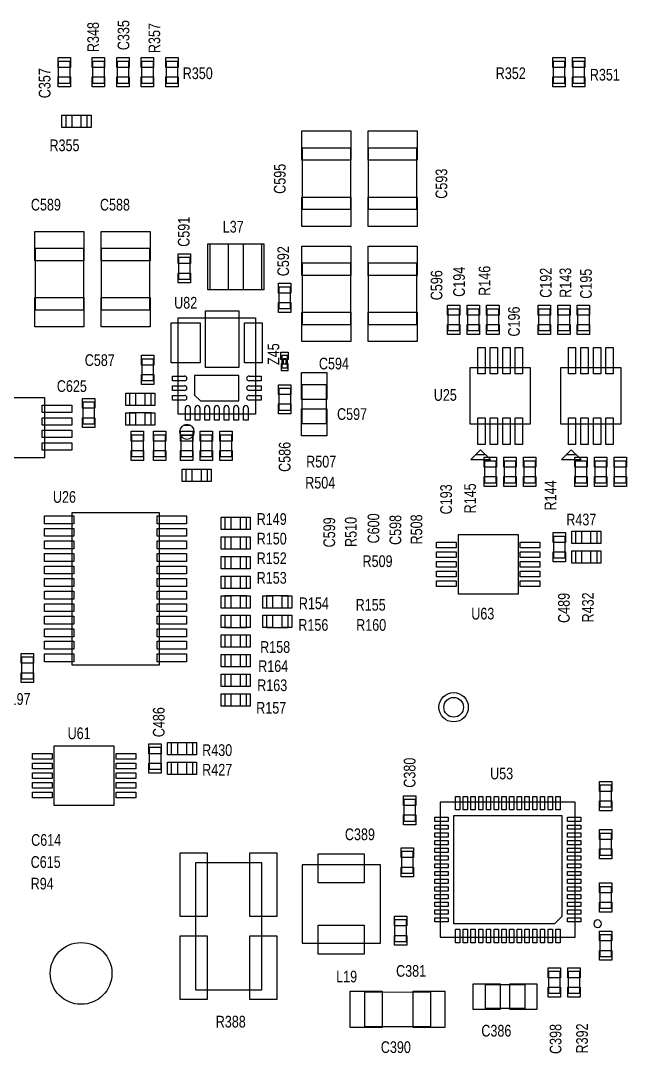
# Model space of a CAD drawing. Extents: x -13164 to 30582, y -10288 to 18382.
# Drawn here: x 8535 to 10390, y 7930 to 11089 of the extents above; entities that cross this region are included whole.
import ezdxf
from ezdxf.enums import TextEntityAlignment as Align

# ---------------------------------------------------------------- set-up
doc = ezdxf.new("R2010")
doc.units = 0
doc.layers.add('DF_ASSEMBLY_NOTES', color=2, linetype='CONTINUOUS')

# ---------------------------------------------------------------- blocks, each defined once
blk = doc.blocks.new('FIGURE_SQUARE')
blk.add_lwpolyline([(-0.5, -0.5), (-0.5, 0.5), (0.5, 0.5), (0.5, -0.5)], close=True)
blk = doc.blocks.new('FIGURE_CIRCLE')
blk.add_circle((0, 0), 0.5)

msp = doc.modelspace()

# ---------------------------------------------------------------- linework, layer by layer
at = {"layer": 'DF_ASSEMBLY_NOTES'}
for points in [[(8686.6615, 10897.768), (8686.6615, 10963.768), (8650.6615, 10963.768), (8650.6615, 10897.768), (8686.6615, 10897.768)], [(8755.6615, 10963.768), (8755.6615, 10897.768), (8791.6615, 10897.768), (8791.6615, 10963.768), (8755.6615, 10963.768)], [(8866.6615, 10897.768), (8866.6615, 10963.768), (8830.6615, 10963.768), (8830.6615, 10897.768), (8866.6615, 10897.768)], [(8941.6615, 10897.768), (8941.6615, 10963.768), (8905.6615, 10963.768), (8905.6615, 10897.768), (8941.6615, 10897.768)], [(8980.6615, 10963.768), (8980.6615, 10897.768), (9016.6615, 10897.768), (9016.6615, 10963.768), (8980.6615, 10963.768)], [(10165.6615, 10963.768), (10165.6615, 10897.768), (10201.6615, 10897.768), (10201.6615, 10963.768), (10165.6615, 10963.768)], [(10261.6615, 10897.768), (10261.6615, 10963.768), (10225.6615, 10963.768), (10225.6615, 10897.768), (10261.6615, 10897.768)], [(8673.1615, 10762.768), (8739.1615, 10762.768), (8739.1615, 10798.768), (8673.1615, 10798.768), (8673.1615, 10762.768)], [(9545.134, 10510.933), (9398.134, 10510.933), (9398.134, 10699.933), (9545.134, 10699.933), (9545.134, 10510.933)], [(9747.634, 10510.933), (9600.634, 10510.933), (9600.634, 10699.933), (9747.634, 10699.933), (9747.634, 10510.933)], [(9114.634, 10265.683), (9273.634, 10265.683), (9273.634, 10405.183), (9114.634, 10405.183), (9114.634, 10265.683)], [(8727.634, 10203.433), (8580.634, 10203.433), (8580.634, 10392.433), (8727.634, 10392.433), (8727.634, 10203.433)], [(8930.134, 10203.433), (8783.134, 10203.433), (8783.134, 10392.433), (8930.134, 10392.433), (8930.134, 10203.433)], [(9054.16, 10297.768), (9054.16, 10363.768), (9018.16, 10363.768), (9018.16, 10297.768), (9054.16, 10297.768)], [(9398.134, 10347.433), (9545.134, 10347.433), (9545.134, 10158.433), (9398.134, 10158.433), (9398.134, 10347.433)], [(9600.634, 10347.433), (9747.634, 10347.433), (9747.634, 10158.433), (9600.634, 10158.433), (9600.634, 10347.433)], [(9325.663, 10273.7665), (9325.663, 10207.7665), (9361.663, 10207.7665), (9361.663, 10273.7665), (9325.663, 10273.7665)], [(9843.1615, 10206.268), (9843.1615, 10140.268), (9879.1615, 10140.268), (9879.1615, 10206.268), (9843.1615, 10206.268)], [(9903.1585, 10206.2695), (9903.1585, 10140.2695), (9939.1585, 10140.2695), (9939.1585, 10206.2695), (9903.1585, 10206.2695)], [(9999.163, 10140.2695), (9999.163, 10206.2695), (9963.163, 10206.2695), (9963.163, 10140.2695), (9999.163, 10140.2695)], [(10120.6645, 10206.268), (10120.6645, 10140.268), (10156.6645, 10140.268), (10156.6645, 10206.268), (10120.6645, 10206.268)], [(10180.6585, 10206.2695), (10180.6585, 10140.2695), (10216.6585, 10140.2695), (10216.6585, 10206.2695), (10180.6585, 10206.2695)], [(10276.663, 10140.2695), (10276.663, 10206.2695), (10240.663, 10206.2695), (10240.663, 10140.2695), (10276.663, 10140.2695)], [(9017.7985, 10179.802), (9254.02, 10179.802), (9254.02, 9884.509), (9017.7985, 9884.509), (9017.7985, 10179.802)], [(8906.1325, 10053.4345), (8906.1325, 9987.4345), (8942.1325, 9987.4345), (8942.1325, 10053.4345), (8906.1325, 10053.4345)], [(9333.025, 10018.3015), (9354.298, 10018.3015), (9354.298, 10038.9715), (9348.3865, 10038.9715), (9348.3865, 10053.7345), (9338.9365, 10053.7345), (9338.9365, 10038.9715), (9333.025, 10038.9715), (9333.025, 10018.3015)], [(9334.6615, 10064.518), (9334.6615, 10027.018), (9352.6615, 10027.018), (9352.6615, 10064.518), (9334.6615, 10064.518)], [(9334.6615, 10052.518), (9334.6615, 10039.018), (9352.6615, 10039.018), (9352.6615, 10052.518), (9334.6615, 10052.518)], [(10096.6795, 10026.4045), (9910.6435, 10026.4045), (9910.6435, 9855.133), (10096.6795, 9855.133), (10096.6795, 10026.4045)], [(10374.1795, 10026.4045), (10188.1435, 10026.4045), (10188.1435, 9855.133), (10374.1795, 9855.133), (10374.1795, 10026.4045)], [(9036.9805, 9986.9935), (8999.7805, 9986.9935), (8999.7805, 10001.1535)], [(8999.7805, 10001.1535), (9036.9805, 10001.1535)], [(9085.717, 9925.2685), (9203.8285, 9925.2685), (9203.8285, 10003.2085), (9067.9885, 10003.2085), (9067.9885, 9942.985), (9085.717, 9925.2685)], [(9234.8365, 10001.1535), (9272.0365, 10001.1535), (9272.0365, 9986.9935)], [(9272.0365, 9986.9935), (9234.8365, 9986.9935)], [(9036.9805, 9957.46), (8999.7805, 9957.46), (8999.7805, 9971.62)], [(8999.7805, 9971.62), (9036.9805, 9971.62)], [(9234.8365, 9971.62), (9272.0365, 9971.62), (9272.0365, 9957.46)], [(9272.0365, 9957.46), (9234.8365, 9957.46)], [(9326.1355, 9963.4315), (9326.1355, 9897.4315), (9362.1355, 9897.4315), (9362.1355, 9963.4315), (9326.1355, 9963.4315)], [(9470.884, 9975.433), (9470.884, 9855.433), (9397.384, 9855.433), (9397.384, 9975.433), (9470.884, 9975.433)], [(8609.8195, 9752.0395), (8609.8195, 9935.0395), (8344.0765, 9935.0395), (8344.0765, 9752.0395), (8609.8195, 9752.0395)], [(8725.6615, 9921.2695), (8725.6615, 9855.2695), (8761.6615, 9855.2695), (8761.6615, 9921.2695), (8725.6615, 9921.2695)], [(8934.634, 9948.433), (8868.634, 9948.433), (8868.634, 9912.433), (8934.634, 9912.433), (8934.634, 9948.433)], [(9036.9805, 9927.9385), (8999.7805, 9927.9385), (8999.7805, 9942.0985)], [(8999.7805, 9942.0985), (9036.9805, 9942.0985)], [(9234.8365, 9942.0985), (9272.0365, 9942.0985), (9272.0365, 9927.9385)], [(9272.0365, 9927.9385), (9234.8365, 9927.9385)], [(8868.634, 9852.433), (8934.634, 9852.433), (8934.634, 9888.433), (8868.634, 9888.433), (8868.634, 9852.433)], [(9054.4, 9903.7135), (9054.4, 9866.5135), (9040.24, 9866.5135)], [(9040.24, 9866.5135), (9040.24, 9903.7135)], [(9083.9335, 9903.7135), (9083.9335, 9866.5135), (9069.7735, 9866.5135)], [(9069.7735, 9866.5135), (9069.7735, 9903.7135)], [(9113.467, 9903.7135), (9113.467, 9866.5135), (9099.307, 9866.5135)], [(9099.307, 9866.5135), (9099.307, 9903.7135)], [(9142.9885, 9903.7135), (9142.9885, 9866.5135), (9128.8285, 9866.5135)], [(9128.8285, 9866.5135), (9128.8285, 9903.7135)], [(9172.51, 9903.7135), (9172.51, 9866.5135), (9158.35, 9866.5135)], [(9158.35, 9866.5135), (9158.35, 9903.7135)], [(9202.0435, 9903.7135), (9202.0435, 9866.5135), (9187.8835, 9866.5135)], [(9187.8835, 9866.5135), (9187.8835, 9903.7135)], [(9231.577, 9903.7135), (9231.577, 9866.5135), (9217.417, 9866.5135)], [(9217.417, 9866.5135), (9217.417, 9903.7135)], [(9056.2642, 9850), (9032.6797, 9850)], [(8875.015, 9820.936), (8875.015, 9754.936), (8911.015, 9754.936), (8911.015, 9820.936), (8875.015, 9820.936)], [(8978.5135, 9754.9315), (8978.5135, 9820.9315), (8942.5135, 9820.9315), (8942.5135, 9754.9315), (8978.5135, 9754.9315)], [(9064.1826, 9820), (9024.7614, 9820)], [(9026.134, 9820.936), (9026.134, 9754.936), (9062.134, 9754.936), (9062.134, 9820.936), (9026.134, 9820.936)], [(9086.137, 9820.936), (9086.137, 9754.936), (9122.137, 9754.936), (9122.137, 9820.936), (9086.137, 9820.936)], [(9146.134, 9820.9345), (9146.134, 9754.9345), (9182.134, 9754.9345), (9182.134, 9820.9345), (9146.134, 9820.9345)], [(9943.6615, 9775.768), (9913.6615, 9745.768), (9973.6615, 9745.768), (9943.6615, 9775.768)], [(10221.1615, 9775.768), (10191.1615, 9745.768), (10251.1615, 9745.768), (10221.1615, 9775.768)], [(9959.4295, 9760), (9927.8935, 9760)], [(9955.66, 9741.268), (9955.66, 9675.268), (9991.66, 9675.268), (9991.66, 9741.268), (9955.66, 9741.268)], [(10051.6615, 9675.268), (10051.6615, 9741.268), (10015.6615, 9741.268), (10015.6615, 9675.268), (10051.6615, 9675.268)], [(10111.6585, 9675.268), (10111.6585, 9741.268), (10075.6585, 9741.268), (10075.6585, 9675.268), (10111.6585, 9675.268)], [(10236.9295, 9760), (10205.3935, 9760)], [(10233.16, 9741.268), (10233.16, 9675.268), (10269.16, 9675.268), (10269.16, 9741.268), (10233.16, 9741.268)], [(10329.1615, 9675.268), (10329.1615, 9741.268), (10293.1615, 9741.268), (10293.1615, 9675.268), (10329.1615, 9675.268)], [(10389.1585, 9675.268), (10389.1585, 9741.268), (10353.1585, 9741.268), (10353.1585, 9675.268), (10389.1585, 9675.268)], [(9107.137, 9715.93), (9041.137, 9715.93), (9041.137, 9679.93), (9107.137, 9679.93), (9107.137, 9715.93)], [(8959.03, 9117.406), (8693.293, 9117.406), (8693.293, 9583.942), (8959.03, 9583.942), (8959.03, 9117.406)], [(9226.6615, 9568.768), (9160.6615, 9568.768), (9160.6615, 9532.768), (9226.6615, 9532.768), (9226.6615, 9568.768)], [(9226.6615, 9508.7695), (9160.6615, 9508.7695), (9160.6615, 9472.7695), (9226.6615, 9472.7695), (9226.6615, 9508.7695)], [(9875.7115, 9517.027), (10058.7115, 9517.027), (10058.7115, 9334.027), (9875.7115, 9334.027), (9875.7115, 9517.027)], [(10202.71, 9445.0285), (10202.71, 9511.0285), (10166.71, 9511.0285), (10166.71, 9445.0285), (10202.71, 9445.0285)], [(10234.21, 9490.0255), (10300.21, 9490.0255), (10300.21, 9526.0255), (10234.21, 9526.0255), (10234.21, 9490.0255)], [(9226.6615, 9448.768), (9160.6615, 9448.768), (9160.6615, 9412.768), (9226.6615, 9412.768), (9226.6615, 9448.768)], [(10234.21, 9430.027), (10300.21, 9430.027), (10300.21, 9466.027), (10234.21, 9466.027), (10234.21, 9430.027)], [(9226.6615, 9388.768), (9160.6615, 9388.768), (9160.6615, 9352.768), (9226.6615, 9352.768), (9226.6615, 9388.768)], [(9226.6615, 9328.7695), (9160.6615, 9328.7695), (9160.6615, 9292.7695), (9226.6615, 9292.7695), (9226.6615, 9328.7695)], [(9354.1615, 9328.771), (9288.1615, 9328.771), (9288.1615, 9292.771), (9354.1615, 9292.771), (9354.1615, 9328.771)], [(9226.6615, 9268.765), (9160.6615, 9268.765), (9160.6615, 9232.765), (9226.6615, 9232.765), (9226.6615, 9268.765)], [(9354.1615, 9268.768), (9288.1615, 9268.768), (9288.1615, 9232.768), (9354.1615, 9232.768), (9354.1615, 9268.768)], [(9226.6615, 9208.765), (9160.6615, 9208.765), (9160.6615, 9172.765), (9226.6615, 9172.765), (9226.6615, 9208.765)], [(8538.1615, 9141.268), (8538.1615, 9075.268), (8574.1615, 9075.268), (8574.1615, 9141.268), (8538.1615, 9141.268)], [(9160.6615, 9112.768), (9226.6615, 9112.768), (9226.6615, 9148.768), (9160.6615, 9148.768), (9160.6615, 9112.768)], [(9160.6615, 9052.771), (9226.6615, 9052.771), (9226.6615, 9088.771), (9160.6615, 9088.771), (9160.6615, 9052.771)], [(9226.6615, 9028.7695), (9160.6615, 9028.7695), (9160.6615, 8992.7695), (9226.6615, 8992.7695), (9226.6615, 9028.7695)], [(8996.653, 8843.8165), (9062.653, 8843.8165), (9062.653, 8879.8165), (8996.653, 8879.8165), (8996.653, 8843.8165)], [(8638.1545, 8870.818), (8821.1545, 8870.818), (8821.1545, 8687.818), (8638.1545, 8687.818), (8638.1545, 8870.818)], [(8965.153, 8798.8195), (8965.153, 8864.8195), (8929.153, 8864.8195), (8929.153, 8798.8195), (8965.153, 8798.8195)], [(8996.653, 8783.818), (9062.653, 8783.818), (9062.653, 8819.818), (8996.653, 8819.818), (8996.653, 8783.818)], [(10344.979, 8683.6105), (10344.979, 8749.6105), (10308.979, 8749.6105), (10308.979, 8683.6105), (10344.979, 8683.6105)], [(9744.1615, 8640.268), (9744.1615, 8706.268), (9708.1615, 8706.268), (9708.1615, 8640.268), (9744.1615, 8640.268)], [(9820.2745, 8284.9105), (10233.679, 8284.9105), (10233.679, 8698.3075), (9820.2745, 8698.3075), (9820.2745, 8284.9105)], [(9861.619, 8656.969), (10192.339, 8656.969), (10192.339, 8348.1055), (10170.4825, 8326.249), (9861.619, 8326.249), (9861.619, 8656.969)], [(10308.979, 8602.3255), (10308.979, 8536.3255), (10344.979, 8536.3255), (10344.979, 8602.3255), (10308.979, 8602.3255)], [(9701.479, 8547.1105), (9701.479, 8481.1105), (9737.479, 8481.1105), (9737.479, 8547.1105), (9701.479, 8547.1105)], [(9071.3545, 8123.3515), (9071.3545, 8513.3515), (9272.3545, 8513.3515), (9272.3545, 8123.3515), (9071.3545, 8123.3515)], [(9636.979, 8266.609), (9636.979, 8506.609), (9396.979, 8506.609), (9396.979, 8266.609), (9636.979, 8266.609)], [(10344.979, 8373.3925), (10344.979, 8439.3925), (10308.979, 8439.3925), (10308.979, 8373.3925), (10344.979, 8373.3925)], [(9680.518, 8338), (9680.518, 8272), (9716.518, 8272), (9716.518, 8338), (9680.518, 8338)], [(10308.979, 8292.1075), (10308.979, 8226.1075), (10344.979, 8226.1075), (10344.979, 8292.1075), (10308.979, 8292.1075)], [(10151.479, 8179.6105), (10151.479, 8113.6105), (10187.479, 8113.6105), (10187.479, 8179.6105), (10151.479, 8179.6105)], [(10211.479, 8179.6105), (10211.479, 8113.6105), (10247.479, 8113.6105), (10247.479, 8179.6105), (10211.479, 8179.6105)], [(10078.6615, 8066.518), (9958.6615, 8066.518), (9958.6615, 8140.018), (10078.6615, 8140.018), (10078.6615, 8066.518)], [(9588.979, 8118.109), (9789.979, 8117.359), (9789.979, 8010.859), (9588.979, 8010.859), (9588.979, 8117.359)]]:
    msp.add_lwpolyline(points, dxfattribs=at)
for points in [[(9044.6635, 9994.0735, 0.438334), (9036.9805, 10001.1535)], [(9036.9805, 9986.9935, 0.438334), (9044.6635, 9994.0735)], [(9234.8365, 10001.1535, 0.438334), (9227.1535, 9994.0735)], [(9227.1535, 9994.0735, 0.438334), (9234.8365, 9986.9935)], [(9044.6635, 9964.54, 0.438334), (9036.9805, 9971.62)], [(9036.9805, 9957.46, 0.438334), (9044.6635, 9964.54)], [(9234.8365, 9971.62, 0.438334), (9227.1535, 9964.54)], [(9227.1535, 9964.54, 0.438334), (9234.8365, 9957.46)], [(9044.6635, 9935.0185, 0.438334), (9036.9805, 9942.0985)], [(9036.9805, 9927.9385, 0.438334), (9044.6635, 9935.0185)], [(9234.8365, 9942.0985, 0.438334), (9227.1535, 9935.0185)], [(9227.1535, 9935.0185, 0.438334), (9234.8365, 9927.9385)], [(9047.32, 9911.3965, 0.438334), (9040.24, 9903.7135)], [(9054.4, 9903.7135, 0.438334), (9047.32, 9911.3965)], [(9076.8535, 9911.3965, 0.438334), (9069.7735, 9903.7135)], [(9083.9335, 9903.7135, 0.438334), (9076.8535, 9911.3965)], [(9106.387, 9911.3965, 0.438334), (9099.307, 9903.7135)], [(9113.467, 9903.7135, 0.438334), (9106.387, 9911.3965)], [(9135.9085, 9911.3965, 0.438334), (9128.8285, 9903.7135)], [(9142.9885, 9903.7135, 0.438334), (9135.9085, 9911.3965)], [(9165.43, 9911.3965, 0.438334), (9158.35, 9903.7135)], [(9172.51, 9903.7135, 0.438334), (9165.43, 9911.3965)], [(9194.9635, 9911.3965, 0.438334), (9187.8835, 9903.7135)], [(9202.0435, 9903.7135, 0.438334), (9194.9635, 9911.3965)], [(9224.497, 9911.3965, 0.438334), (9217.417, 9903.7135)], [(9231.577, 9903.7135, 0.438334), (9224.497, 9911.3965)], [(9021.976, 9830.8424, 1), (9066.968, 9830.8424, 1), (9021.976, 9830.8424)], [(10290.019, 8326.1056, 1), (10313.6566, 8326.1056, 1), (10290.019, 8326.1056)]]:
    msp.add_lwpolyline(points, format="xyb", dxfattribs=at)

# ---------------------------------------------------------------- block references
for name, p, xscale, yscale in [('FIGURE_SQUARE', (8668.6615, 10960.3015), 37.8015, 30.1185), ('FIGURE_SQUARE', (8773.6615, 10960.3015), 37.8015, 30.1185), ('FIGURE_SQUARE', (8848.6615, 10960.3015), 37.8015, 30.1185), ('FIGURE_SQUARE', (8923.6615, 10960.3015), 37.8015, 30.1185), ('FIGURE_SQUARE', (8998.6615, 10960.3015), 37.8015, 30.1185), ('FIGURE_SQUARE', (10183.6615, 10960.3015), 37.8015, 30.1185), ('FIGURE_SQUARE', (10243.6615, 10960.3015), 37.8015, 30.1185), ('FIGURE_SQUARE', (8668.6615, 10901.2345), 37.8015, 30.1185), ('FIGURE_SQUARE', (8773.6615, 10901.2345), 37.8015, 30.1185), ('FIGURE_SQUARE', (8848.6615, 10901.2345), 37.8015, 30.1185), ('FIGURE_SQUARE', (8923.6615, 10901.2345), 37.8015, 30.1185), ('FIGURE_SQUARE', (8998.6615, 10901.2345), 37.8015, 30.1185), ('FIGURE_SQUARE', (10183.6615, 10901.2345), 37.8015, 30.1185), ('FIGURE_SQUARE', (10243.6615, 10901.2345), 37.8015, 30.1185), ('FIGURE_SQUARE', (8676.628, 10780.768), 30.1185, 37.8015), ('FIGURE_SQUARE', (8735.695, 10780.768), 30.1185, 37.8015), ('FIGURE_SQUARE', (9471.634, 10706.683), 150, 89.7585), ('FIGURE_SQUARE', (9674.134, 10706.683), 150, 89.7585), ('FIGURE_SQUARE', (9471.634, 10504.183), 150, 89.7585), ('FIGURE_SQUARE', (9674.134, 10504.183), 150, 89.7585), ('FIGURE_SQUARE', (8654.134, 10399.183), 150, 89.7585), ('FIGURE_SQUARE', (8856.634, 10399.183), 150, 89.7585), ('FIGURE_SQUARE', (9139.756, 10335.433), 62.0085, 141.1365), ('FIGURE_SQUARE', (9248.512, 10335.433), 62.0085, 141.1365), ('FIGURE_SQUARE', (9471.634, 10354.183), 150, 89.7585), ('FIGURE_SQUARE', (9674.134, 10354.183), 150, 89.7585), ('FIGURE_SQUARE', (9036.16, 10360.3015), 37.8015, 30.1185), ('FIGURE_SQUARE', (9036.16, 10301.2345), 37.8015, 30.1185), ('FIGURE_SQUARE', (9343.663, 10270.3), 37.8015, 30.1185), ('FIGURE_SQUARE', (8654.134, 10196.683), 150, 89.7585), ('FIGURE_SQUARE', (8856.634, 10196.683), 150, 89.7585), ('FIGURE_SQUARE', (9343.663, 10211.233), 37.8015, 30.1185), ('FIGURE_SQUARE', (9861.1615, 10202.8015), 37.8015, 30.1185), ('FIGURE_SQUARE', (9921.1585, 10202.803), 37.8015, 30.1185), ('FIGURE_SQUARE', (9981.163, 10202.803), 37.8015, 30.1185), ('FIGURE_SQUARE', (10138.6645, 10202.8015), 37.8015, 30.1185), ('FIGURE_SQUARE', (10198.6585, 10202.803), 37.8015, 30.1185), ('FIGURE_SQUARE', (10258.663, 10202.803), 37.8015, 30.1185), ('FIGURE_SQUARE', (9152.4385, 10114.2385), 102.75, 173.622), ('FIGURE_SQUARE', (9471.634, 10151.683), 150, 89.7585), ('FIGURE_SQUARE', (9674.134, 10151.683), 150, 89.7585), ('FIGURE_SQUARE', (9040.54, 10103.32), 87.9915, 122.25), ('FIGURE_SQUARE', (9247.522, 10103.32), 54.33, 122.25), ('FIGURE_SQUARE', (9861.1615, 10143.7345), 37.8015, 30.1185), ('FIGURE_SQUARE', (9921.1585, 10143.736), 37.8015, 30.1185), ('FIGURE_SQUARE', (9981.163, 10143.736), 37.8015, 30.1185), ('FIGURE_SQUARE', (10138.6645, 10143.7345), 37.8015, 30.1185), ('FIGURE_SQUARE', (10198.6585, 10143.736), 37.8015, 30.1185), ('FIGURE_SQUARE', (10258.663, 10143.736), 37.8015, 30.1185), ('FIGURE_SQUARE', (9946.0765, 10048.543), 22.4415, 80.9115), ('FIGURE_SQUARE', (9984.463, 10048.543), 22.4415, 80.9115), ('FIGURE_SQUARE', (10022.86, 10048.543), 22.4415, 80.9115), ('FIGURE_SQUARE', (10061.2465, 10048.543), 22.4415, 80.9115), ('FIGURE_SQUARE', (10223.5765, 10048.543), 22.4415, 80.9115), ('FIGURE_SQUARE', (10261.963, 10048.543), 22.4415, 80.9115), ('FIGURE_SQUARE', (10300.36, 10048.543), 22.4415, 80.9115), ('FIGURE_SQUARE', (10338.7465, 10048.543), 22.4415, 80.9115), ('FIGURE_SQUARE', (8924.1325, 10049.968), 37.8015, 30.1185), ('FIGURE_SQUARE', (9343.6615, 10063.018), 22.4415, 22.4415), ('FIGURE_SQUARE', (8924.1325, 9990.901), 37.8015, 30.1185), ('FIGURE_SQUARE', (9434.134, 9971.311), 77.9535, 82.677), ('FIGURE_SQUARE', (9344.1355, 9959.965), 37.8015, 30.1185), ('FIGURE_SQUARE', (8743.6615, 9917.803), 37.8015, 30.1185), ('FIGURE_SQUARE', (8872.1005, 9930.433), 30.1185, 37.8015), ('FIGURE_SQUARE', (8931.1675, 9930.433), 30.1185, 37.8015), ('FIGURE_SQUARE', (8646.7285, 9901.1245), 91.53, 22.4415), ('FIGURE_SQUARE', (8872.1005, 9870.433), 30.1185, 37.8015), ('FIGURE_SQUARE', (8931.1675, 9870.433), 30.1185, 37.8015), ('FIGURE_SQUARE', (9344.1355, 9900.898), 37.8015, 30.1185), ('FIGURE_SQUARE', (9434.134, 9859.555), 77.9535, 82.677), ('FIGURE_SQUARE', (8646.7285, 9862.738), 91.53, 22.4415), ('FIGURE_SQUARE', (8743.6615, 9858.736), 37.8015, 30.1185), ('FIGURE_SQUARE', (9946.0765, 9832.993), 22.4415, 80.9115), ('FIGURE_SQUARE', (9984.463, 9832.993), 22.4415, 80.9115), ('FIGURE_SQUARE', (10022.86, 9832.993), 22.4415, 80.9115), ('FIGURE_SQUARE', (10061.2465, 9832.993), 22.4415, 80.9115), ('FIGURE_SQUARE', (10223.5765, 9832.993), 22.4415, 80.9115), ('FIGURE_SQUARE', (10261.963, 9832.993), 22.4415, 80.9115), ('FIGURE_SQUARE', (10300.36, 9832.993), 22.4415, 80.9115), ('FIGURE_SQUARE', (10338.7465, 9832.993), 22.4415, 80.9115), ('FIGURE_SQUARE', (8646.7285, 9824.341), 91.53, 22.4415), ('FIGURE_SQUARE', (8893.015, 9817.4695), 37.8015, 30.1185), ('FIGURE_SQUARE', (8960.5135, 9817.465), 37.8015, 30.1185), ('FIGURE_SQUARE', (9044.134, 9817.4695), 37.8015, 30.1185), ('FIGURE_SQUARE', (9104.137, 9817.4695), 37.8015, 30.1185), ('FIGURE_SQUARE', (9164.134, 9817.468), 37.8015, 30.1185), ('FIGURE_SQUARE', (8646.7285, 9785.9545), 91.53, 22.4415), ('FIGURE_SQUARE', (8893.015, 9758.4025), 37.8015, 30.1185), ('FIGURE_SQUARE', (8960.5135, 9758.398), 37.8015, 30.1185), ('FIGURE_SQUARE', (9044.134, 9758.4025), 37.8015, 30.1185), ('FIGURE_SQUARE', (9104.137, 9758.4025), 37.8015, 30.1185), ('FIGURE_SQUARE', (9164.134, 9758.401), 37.8015, 30.1185), ('FIGURE_SQUARE', (9973.66, 9737.8015), 37.8015, 30.1185), ('FIGURE_SQUARE', (10033.6615, 9737.8015), 37.8015, 30.1185), ('FIGURE_SQUARE', (10093.6585, 9737.8015), 37.8015, 30.1185), ('FIGURE_SQUARE', (10251.16, 9737.8015), 37.8015, 30.1185), ('FIGURE_SQUARE', (10311.1615, 9737.8015), 37.8015, 30.1185), ('FIGURE_SQUARE', (10371.1585, 9737.8015), 37.8015, 30.1185), ('FIGURE_SQUARE', (9044.6035, 9697.93), 30.1185, 37.8015), ('FIGURE_SQUARE', (9103.6705, 9697.93), 30.1185, 37.8015), ('FIGURE_SQUARE', (9973.66, 9678.7345), 37.8015, 30.1185), ('FIGURE_SQUARE', (10033.6615, 9678.7345), 37.8015, 30.1185), ('FIGURE_SQUARE', (10093.6585, 9678.7345), 37.8015, 30.1185), ('FIGURE_SQUARE', (10251.16, 9678.7345), 37.8015, 30.1185), ('FIGURE_SQUARE', (10311.1615, 9678.7345), 37.8015, 30.1185), ('FIGURE_SQUARE', (10371.1585, 9678.7345), 37.8015, 30.1185), ('FIGURE_SQUARE', (8653.72, 9561.796), 89.7585, 24.213), ('FIGURE_SQUARE', (8998.603, 9561.796), 89.7585, 24.213), ('FIGURE_SQUARE', (9164.128, 9550.768), 30.1185, 37.8015), ('FIGURE_SQUARE', (9223.195, 9550.768), 30.1185, 37.8015), ('FIGURE_SQUARE', (8653.72, 9523.4155), 89.7585, 24.213), ('FIGURE_SQUARE', (8998.603, 9523.4155), 89.7585, 24.213), ('FIGURE_SQUARE', (9164.128, 9490.7695), 30.1185, 37.8015), ('FIGURE_SQUARE', (9223.195, 9490.7695), 30.1185, 37.8015), ('FIGURE_SQUARE', (10184.71, 9507.562), 37.8015, 30.1185), ('FIGURE_SQUARE', (10237.6765, 9508.0255), 30.1185, 37.8015), ('FIGURE_SQUARE', (10296.7435, 9508.0255), 30.1185, 37.8015), ('FIGURE_SQUARE', (8653.72, 9485.0305), 89.7585, 24.213), ('FIGURE_SQUARE', (8998.603, 9485.0305), 89.7585, 24.213), ('FIGURE_SQUARE', (9838.9615, 9484.63), 60.2415, 17.7165), ('FIGURE_SQUARE', (10095.4615, 9484.63), 60.2415, 17.7165), ('FIGURE_SQUARE', (8653.72, 9446.644), 89.7585, 24.213), ('FIGURE_SQUARE', (8998.603, 9446.644), 89.7585, 24.213), ('FIGURE_SQUARE', (9164.128, 9430.768), 30.1185, 37.8015), ('FIGURE_SQUARE', (9223.195, 9430.768), 30.1185, 37.8015), ('FIGURE_SQUARE', (9838.9615, 9455.0785), 60.2415, 17.7165), ('FIGURE_SQUARE', (10095.4615, 9455.0785), 60.2415, 17.7165), ('FIGURE_SQUARE', (10184.71, 9448.495), 37.8015, 30.1185), ('FIGURE_SQUARE', (10237.6765, 9448.027), 30.1185, 37.8015), ('FIGURE_SQUARE', (10296.7435, 9448.027), 30.1185, 37.8015), ('FIGURE_SQUARE', (8653.72, 9408.259), 89.7585, 24.213), ('FIGURE_SQUARE', (8998.603, 9408.259), 89.7585, 24.213), ('FIGURE_SQUARE', (9838.9615, 9425.527), 60.2415, 17.7165), ('FIGURE_SQUARE', (10095.4615, 9425.527), 60.2415, 17.7165), ('FIGURE_SQUARE', (8653.72, 9369.8725), 89.7585, 24.213), ('FIGURE_SQUARE', (8998.603, 9369.8725), 89.7585, 24.213), ('FIGURE_SQUARE', (9164.128, 9370.768), 30.1185, 37.8015), ('FIGURE_SQUARE', (9223.195, 9370.768), 30.1185, 37.8015), ('FIGURE_SQUARE', (9838.9615, 9395.9755), 60.2415, 17.7165), ('FIGURE_SQUARE', (10095.4615, 9395.9755), 60.2415, 17.7165), ('FIGURE_SQUARE', (9838.9615, 9366.424), 60.2415, 17.7165), ('FIGURE_SQUARE', (10095.4615, 9366.424), 60.2415, 17.7165), ('FIGURE_SQUARE', (8653.72, 9331.4755), 89.7585, 24.213), ('FIGURE_SQUARE', (8998.603, 9331.4755), 89.7585, 24.213), ('FIGURE_SQUARE', (9164.128, 9310.7695), 30.1185, 37.8015), ('FIGURE_SQUARE', (9223.195, 9310.7695), 30.1185, 37.8015), ('FIGURE_SQUARE', (9291.628, 9310.771), 30.1185, 37.8015), ('FIGURE_SQUARE', (9350.695, 9310.771), 30.1185, 37.8015), ('FIGURE_SQUARE', (8653.72, 9293.089), 89.7585, 24.213), ('FIGURE_SQUARE', (8998.603, 9293.089), 89.7585, 24.213), ('FIGURE_SQUARE', (8653.72, 9254.704), 89.7585, 24.213), ('FIGURE_SQUARE', (8998.603, 9254.704), 89.7585, 24.213), ('FIGURE_SQUARE', (9164.128, 9250.765), 30.1185, 37.8015), ('FIGURE_SQUARE', (9223.195, 9250.765), 30.1185, 37.8015), ('FIGURE_SQUARE', (9291.628, 9250.768), 30.1185, 37.8015), ('FIGURE_SQUARE', (9350.695, 9250.768), 30.1185, 37.8015), ('FIGURE_SQUARE', (8653.72, 9216.3175), 89.7585, 24.213), ('FIGURE_SQUARE', (8998.603, 9216.3175), 89.7585, 24.213), ('FIGURE_SQUARE', (9164.128, 9190.765), 30.1185, 37.8015), ('FIGURE_SQUARE', (9223.195, 9190.765), 30.1185, 37.8015), ('FIGURE_SQUARE', (8653.72, 9177.9325), 89.7585, 24.213), ('FIGURE_SQUARE', (8998.603, 9177.9325), 89.7585, 24.213), ('FIGURE_SQUARE', (8556.1615, 9137.8015), 37.8015, 30.1185), ('FIGURE_SQUARE', (8653.72, 9139.552), 89.7585, 24.213), ('FIGURE_SQUARE', (8998.603, 9139.552), 89.7585, 24.213), ('FIGURE_SQUARE', (9164.128, 9130.768), 30.1185, 37.8015), ('FIGURE_SQUARE', (9223.195, 9130.768), 30.1185, 37.8015), ('FIGURE_SQUARE', (8556.1615, 9078.7345), 37.8015, 30.1185), ('FIGURE_SQUARE', (9164.128, 9070.771), 30.1185, 37.8015), ('FIGURE_SQUARE', (9223.195, 9070.771), 30.1185, 37.8015), ('FIGURE_SQUARE', (9164.128, 9010.7695), 30.1185, 37.8015), ('FIGURE_SQUARE', (9223.195, 9010.7695), 30.1185, 37.8015), ('FIGURE_CIRCLE', (9861.1615, 8988.268), 89.7585, 89.7585), ('FIGURE_CIRCLE', (9861.1615, 8988.268), 60.2415, 60.2415), ('FIGURE_SQUARE', (8947.153, 8861.353), 37.8015, 30.1185), ('FIGURE_SQUARE', (9000.1195, 8861.8165), 30.1185, 37.8015), ('FIGURE_SQUARE', (9059.1865, 8861.8165), 30.1185, 37.8015), ('FIGURE_SQUARE', (8601.4045, 8838.421), 60.2415, 17.7165), ('FIGURE_SQUARE', (8857.9045, 8838.421), 60.2415, 17.7165), ('FIGURE_SQUARE', (8601.4045, 8808.8695), 60.2415, 17.7165), ('FIGURE_SQUARE', (8857.9045, 8808.8695), 60.2415, 17.7165), ('FIGURE_SQUARE', (8947.153, 8802.286), 37.8015, 30.1185), ('FIGURE_SQUARE', (9000.1195, 8801.818), 30.1185, 37.8015), ('FIGURE_SQUARE', (9059.1865, 8801.818), 30.1185, 37.8015), ('FIGURE_SQUARE', (8601.4045, 8779.318), 60.2415, 17.7165), ('FIGURE_SQUARE', (8857.9045, 8779.318), 60.2415, 17.7165), ('FIGURE_SQUARE', (8601.4045, 8749.7665), 60.2415, 17.7165), ('FIGURE_SQUARE', (8857.9045, 8749.7665), 60.2415, 17.7165), ('FIGURE_SQUARE', (10326.979, 8746.144), 37.8015, 30.1185), ('FIGURE_SQUARE', (8601.4045, 8720.215), 60.2415, 17.7165), ('FIGURE_SQUARE', (8857.9045, 8720.215), 60.2415, 17.7165), ('FIGURE_SQUARE', (9726.1615, 8702.8015), 37.8015, 30.1185), ('FIGURE_SQUARE', (9873.442, 8694.7525), 12.9915, 41.3385), ('FIGURE_SQUARE', (9897.064, 8694.7525), 12.9915, 41.3385), ('FIGURE_SQUARE', (9920.674, 8694.7525), 12.9915, 41.3385), ('FIGURE_SQUARE', (9944.302, 8694.7525), 12.9915, 41.3385), ('FIGURE_SQUARE', (9967.924, 8694.7525), 12.9915, 41.3385), ('FIGURE_SQUARE', (9991.552, 8694.7525), 12.9915, 41.3385), ('FIGURE_SQUARE', (10015.174, 8694.7525), 12.9915, 41.3385), ('FIGURE_SQUARE', (10038.784, 8694.7525), 12.9915, 41.3385), ('FIGURE_SQUARE', (10062.406, 8694.7525), 12.9915, 41.3385), ('FIGURE_SQUARE', (10086.034, 8694.7525), 12.9915, 41.3385), ('FIGURE_SQUARE', (10109.656, 8694.7525), 12.9915, 41.3385), ('FIGURE_SQUARE', (10133.284, 8694.7525), 12.9915, 41.3385), ('FIGURE_SQUARE', (10156.894, 8694.7525), 12.9915, 41.3385), ('FIGURE_SQUARE', (10180.516, 8694.7525), 12.9915, 41.3385), ('FIGURE_SQUARE', (10326.979, 8687.077), 37.8015, 30.1185), ('FIGURE_SQUARE', (9726.1615, 8643.7345), 37.8015, 30.1185), ('FIGURE_SQUARE', (9823.8355, 8645.146), 41.3385, 12.9915), ('FIGURE_SQUARE', (9823.8355, 8621.524), 41.3385, 12.9915), ('FIGURE_SQUARE', (10230.1225, 8645.146), 41.3385, 12.9915), ('FIGURE_SQUARE', (10230.1225, 8621.524), 41.3385, 12.9915), ('FIGURE_SQUARE', (9823.8355, 8597.914), 41.3385, 12.9915), ('FIGURE_SQUARE', (10230.1225, 8597.914), 41.3385, 12.9915), ('FIGURE_SQUARE', (10326.979, 8598.859), 37.8015, 30.1185), ('FIGURE_SQUARE', (9823.8355, 8574.286), 41.3385, 12.9915), ('FIGURE_SQUARE', (10230.1225, 8574.286), 41.3385, 12.9915), ('FIGURE_SQUARE', (9065.5495, 8445.3265), 82.677, 194.8815), ('FIGURE_SQUARE', (9278.1595, 8445.3265), 82.677, 194.8815), ('FIGURE_SQUARE', (9516.979, 8495.8675), 141.1365, 88.5885), ('FIGURE_SQUARE', (9719.479, 8543.644), 37.8015, 30.1185), ('FIGURE_SQUARE', (9823.8355, 8550.664), 41.3385, 12.9915), ('FIGURE_SQUARE', (9823.8355, 8527.036), 41.3385, 12.9915), ('FIGURE_SQUARE', (10230.1225, 8550.664), 41.3385, 12.9915), ('FIGURE_SQUARE', (10230.1225, 8527.036), 41.3385, 12.9915), ('FIGURE_SQUARE', (10326.979, 8539.792), 37.8015, 30.1185), ('FIGURE_SQUARE', (9719.479, 8484.577), 37.8015, 30.1185), ('FIGURE_SQUARE', (9823.8355, 8503.414), 41.3385, 12.9915), ('FIGURE_SQUARE', (10230.1225, 8503.414), 41.3385, 12.9915), ('FIGURE_SQUARE', (9823.8355, 8479.804), 41.3385, 12.9915), ('FIGURE_SQUARE', (10230.1225, 8479.804), 41.3385, 12.9915), ('FIGURE_SQUARE', (9823.8355, 8456.182), 41.3385, 12.9915), ('FIGURE_SQUARE', (9823.8355, 8432.554), 41.3385, 12.9915), ('FIGURE_SQUARE', (10230.1225, 8456.182), 41.3385, 12.9915), ('FIGURE_SQUARE', (10230.1225, 8432.554), 41.3385, 12.9915), ('FIGURE_SQUARE', (10326.979, 8435.926), 37.8015, 30.1185), ('FIGURE_SQUARE', (9823.8355, 8408.932), 41.3385, 12.9915), ('FIGURE_SQUARE', (10230.1225, 8408.932), 41.3385, 12.9915), ('FIGURE_SQUARE', (9823.8355, 8385.304), 41.3385, 12.9915), ('FIGURE_SQUARE', (10230.1225, 8385.304), 41.3385, 12.9915), ('FIGURE_SQUARE', (10326.979, 8376.859), 37.8015, 30.1185), ('FIGURE_SQUARE', (9698.518, 8334.5335), 37.8015, 30.1185), ('FIGURE_SQUARE', (9823.8355, 8361.694), 41.3385, 12.9915), ('FIGURE_SQUARE', (9823.8355, 8338.072), 41.3385, 12.9915), ('FIGURE_SQUARE', (10230.1225, 8361.694), 41.3385, 12.9915), ('FIGURE_SQUARE', (10230.1225, 8338.072), 41.3385, 12.9915), ('FIGURE_SQUARE', (9516.979, 8277.3505), 141.1365, 88.5885), ('FIGURE_SQUARE', (9873.442, 8288.4655), 12.9915, 41.3385), ('FIGURE_SQUARE', (9897.064, 8288.4655), 12.9915, 41.3385), ('FIGURE_SQUARE', (9920.674, 8288.4655), 12.9915, 41.3385), ('FIGURE_SQUARE', (9944.302, 8288.4655), 12.9915, 41.3385), ('FIGURE_SQUARE', (9967.924, 8288.4655), 12.9915, 41.3385), ('FIGURE_SQUARE', (9991.552, 8288.4655), 12.9915, 41.3385), ('FIGURE_SQUARE', (10015.174, 8288.4655), 12.9915, 41.3385), ('FIGURE_SQUARE', (10038.784, 8288.4655), 12.9915, 41.3385), ('FIGURE_SQUARE', (10062.406, 8288.4655), 12.9915, 41.3385), ('FIGURE_SQUARE', (10086.034, 8288.4655), 12.9915, 41.3385), ('FIGURE_SQUARE', (10109.656, 8288.4655), 12.9915, 41.3385), ('FIGURE_SQUARE', (10133.284, 8288.4655), 12.9915, 41.3385), ('FIGURE_SQUARE', (10156.894, 8288.4655), 12.9915, 41.3385), ('FIGURE_SQUARE', (10180.516, 8288.4655), 12.9915, 41.3385), ('FIGURE_SQUARE', (9065.5495, 8191.3765), 82.677, 194.8815), ('FIGURE_SQUARE', (9278.1595, 8191.3765), 82.677, 194.8815), ('FIGURE_SQUARE', (9698.518, 8275.4665), 37.8015, 30.1185), ('FIGURE_SQUARE', (10326.979, 8288.641), 37.8015, 30.1185), ('FIGURE_CIRCLE', (8720.5, 8174.2465), 189, 189), ('FIGURE_CIRCLE', (8720.5, 8174.2465), 189, 189), ('FIGURE_SQUARE', (10326.979, 8229.574), 37.8015, 30.1185), ('FIGURE_SQUARE', (10169.479, 8176.144), 37.8015, 30.1185), ('FIGURE_SQUARE', (10229.479, 8176.144), 37.8015, 30.1185), ('FIGURE_SQUARE', (9593.101, 8064.109), 97.4415, 111.03), ('FIGURE_SQUARE', (9785.857, 8064.109), 97.4415, 111.03), ('FIGURE_SQUARE', (9962.7835, 8103.268), 82.677, 77.9535), ('FIGURE_SQUARE', (10074.5395, 8103.268), 82.677, 77.9535), ('FIGURE_SQUARE', (10169.479, 8117.077), 37.8015, 30.1185), ('FIGURE_SQUARE', (10229.479, 8117.077), 37.8015, 30.1185)]:
    msp.add_blockref(name, p, dxfattribs=dict(at, xscale=xscale, yscale=yscale))

# ---------------------------------------------------------------- texts
at = {"layer": 'DF_ASSEMBLY_NOTES', "width": 0.802099}
for s, p in [('C335', (8868.1615, 10998.268)), ('R348', (8775.1615, 10992.268)), ('R357', (8962.6615, 10989.268)), ('C357', (8626.6615, 10851.268)), ('C595', (9346.6615, 10558.768)), ('C593', (9841.6615, 10543.768)), ('C591', (9052.6615, 10396.768)), ('C592', (9357.1615, 10306.768)), ('C194', (9895.6615, 10243.768)), ('R146', (9973.6615, 10246.768)), ('C192', (10161.1645, 10240.768)), ('R143', (10221.1585, 10240.7695)), ('C596', (9826.6615, 10233.268)), ('C195', (10284.1615, 10237.768)), ('C196', (10063.6615, 10122.268)), ('Z45', (9327.268, 10035.25)), ('C586', (9361.6615, 9708.268)), ('C193', (9855.853, 9578.3275)), ('R145', (9929.353, 9581.3275)), ('R144', (10175.353, 9590.3275)), ('C600', (9633.634, 9489.436)), ('C598', (9700.6615, 9484.768)), ('R508', (9765.1615, 9486.268)), ('C599', (9498.1615, 9477.268)), ('R510', (9564.1615, 9478.768)), ('C489', (10216.6615, 9246.268)), ('R432', (10290.1615, 9247.768)), ('C486', (8976.1615, 8896.768)), ('C380', (9744.268, 8742.25)), ('C398', (10191.1615, 7927.768)), ('R392', (10272.1615, 7929.268))]:
    msp.add_text(s, height=35.831, rotation=90, dxfattribs=at).set_placement(p)
for s, p in [('R350', (9031.6615, 10909.768)), ('R352', (9990.1615, 10909.768)), ('R351', (10278.1615, 10905.268)), ('R355', (8623.6615, 10689.268)), ('C589', (8566.6615, 10507.768)), ('C588', (8778.1615, 10507.768)), ('C587', (8731.6615, 10032.268)), ('C594', (9448.6615, 10021.768)), ('C625', (8646.1615, 9952.768)), ('C597', (9504.1615, 9867.268)), ('R507', (9409.6615, 9721.768)), ('R504', (9406.6615, 9657.268)), ('U26', (8634.1615, 9613.768)), ('R149', (9258.1615, 9546.268)), ('R437', (10206.1615, 9544.768)), ('R150', (9258.1615, 9486.2695)), ('R152', (9258.1615, 9426.268)), ('R509', (9582.1615, 9417.268)), ('R153', (9258.1615, 9366.268)), ('R154', (9387.1615, 9288.268)), ('R155', (9561.1615, 9283.768)), ('U63', (9915.1615, 9256.768)), ('R156', (9385.6615, 9222.268)), ('R160', (9562.6615, 9222.268)), ('R158', (9268.6615, 9154.768)), ('R164', (9262.6615, 9096.268)), ('R163', (9259.6615, 9037.768)), ('C197', (8473.6615, 8995.768)), ('R157', (9256.6615, 8968.768)), ('U61', (8679.1615, 8890.768)), ('R430', (9091.153, 8839.3165)), ('R427', (9091.153, 8779.318)), ('C614', (8567.518, 8564.5)), ('C389', (9528.268, 8581.75)), ('C615', (8566.018, 8497)), ('R94', (8566.018, 8431)), ('C381', (9685.018, 8164)), ('C386', (9946.018, 7981))]:
    msp.add_text(s, height=35.831, dxfattribs=at).set_placement(p)
for s, p in [('L37', (9186.1615, 10440.268)), ('U82', (9040.6615, 10207.768)), ('U25', (9835.6615, 9925.768)), ('U53', (10008.1615, 8767.768)), ('L19', (9533.518, 8146.75)), ('R388', (9178.6615, 8008.768)), ('C390', (9684.1615, 7930.768))]:
    msp.add_text(s, height=35.831, dxfattribs=at).set_placement(p, align=Align.CENTER)

doc.saveas('drawing.dxf')
